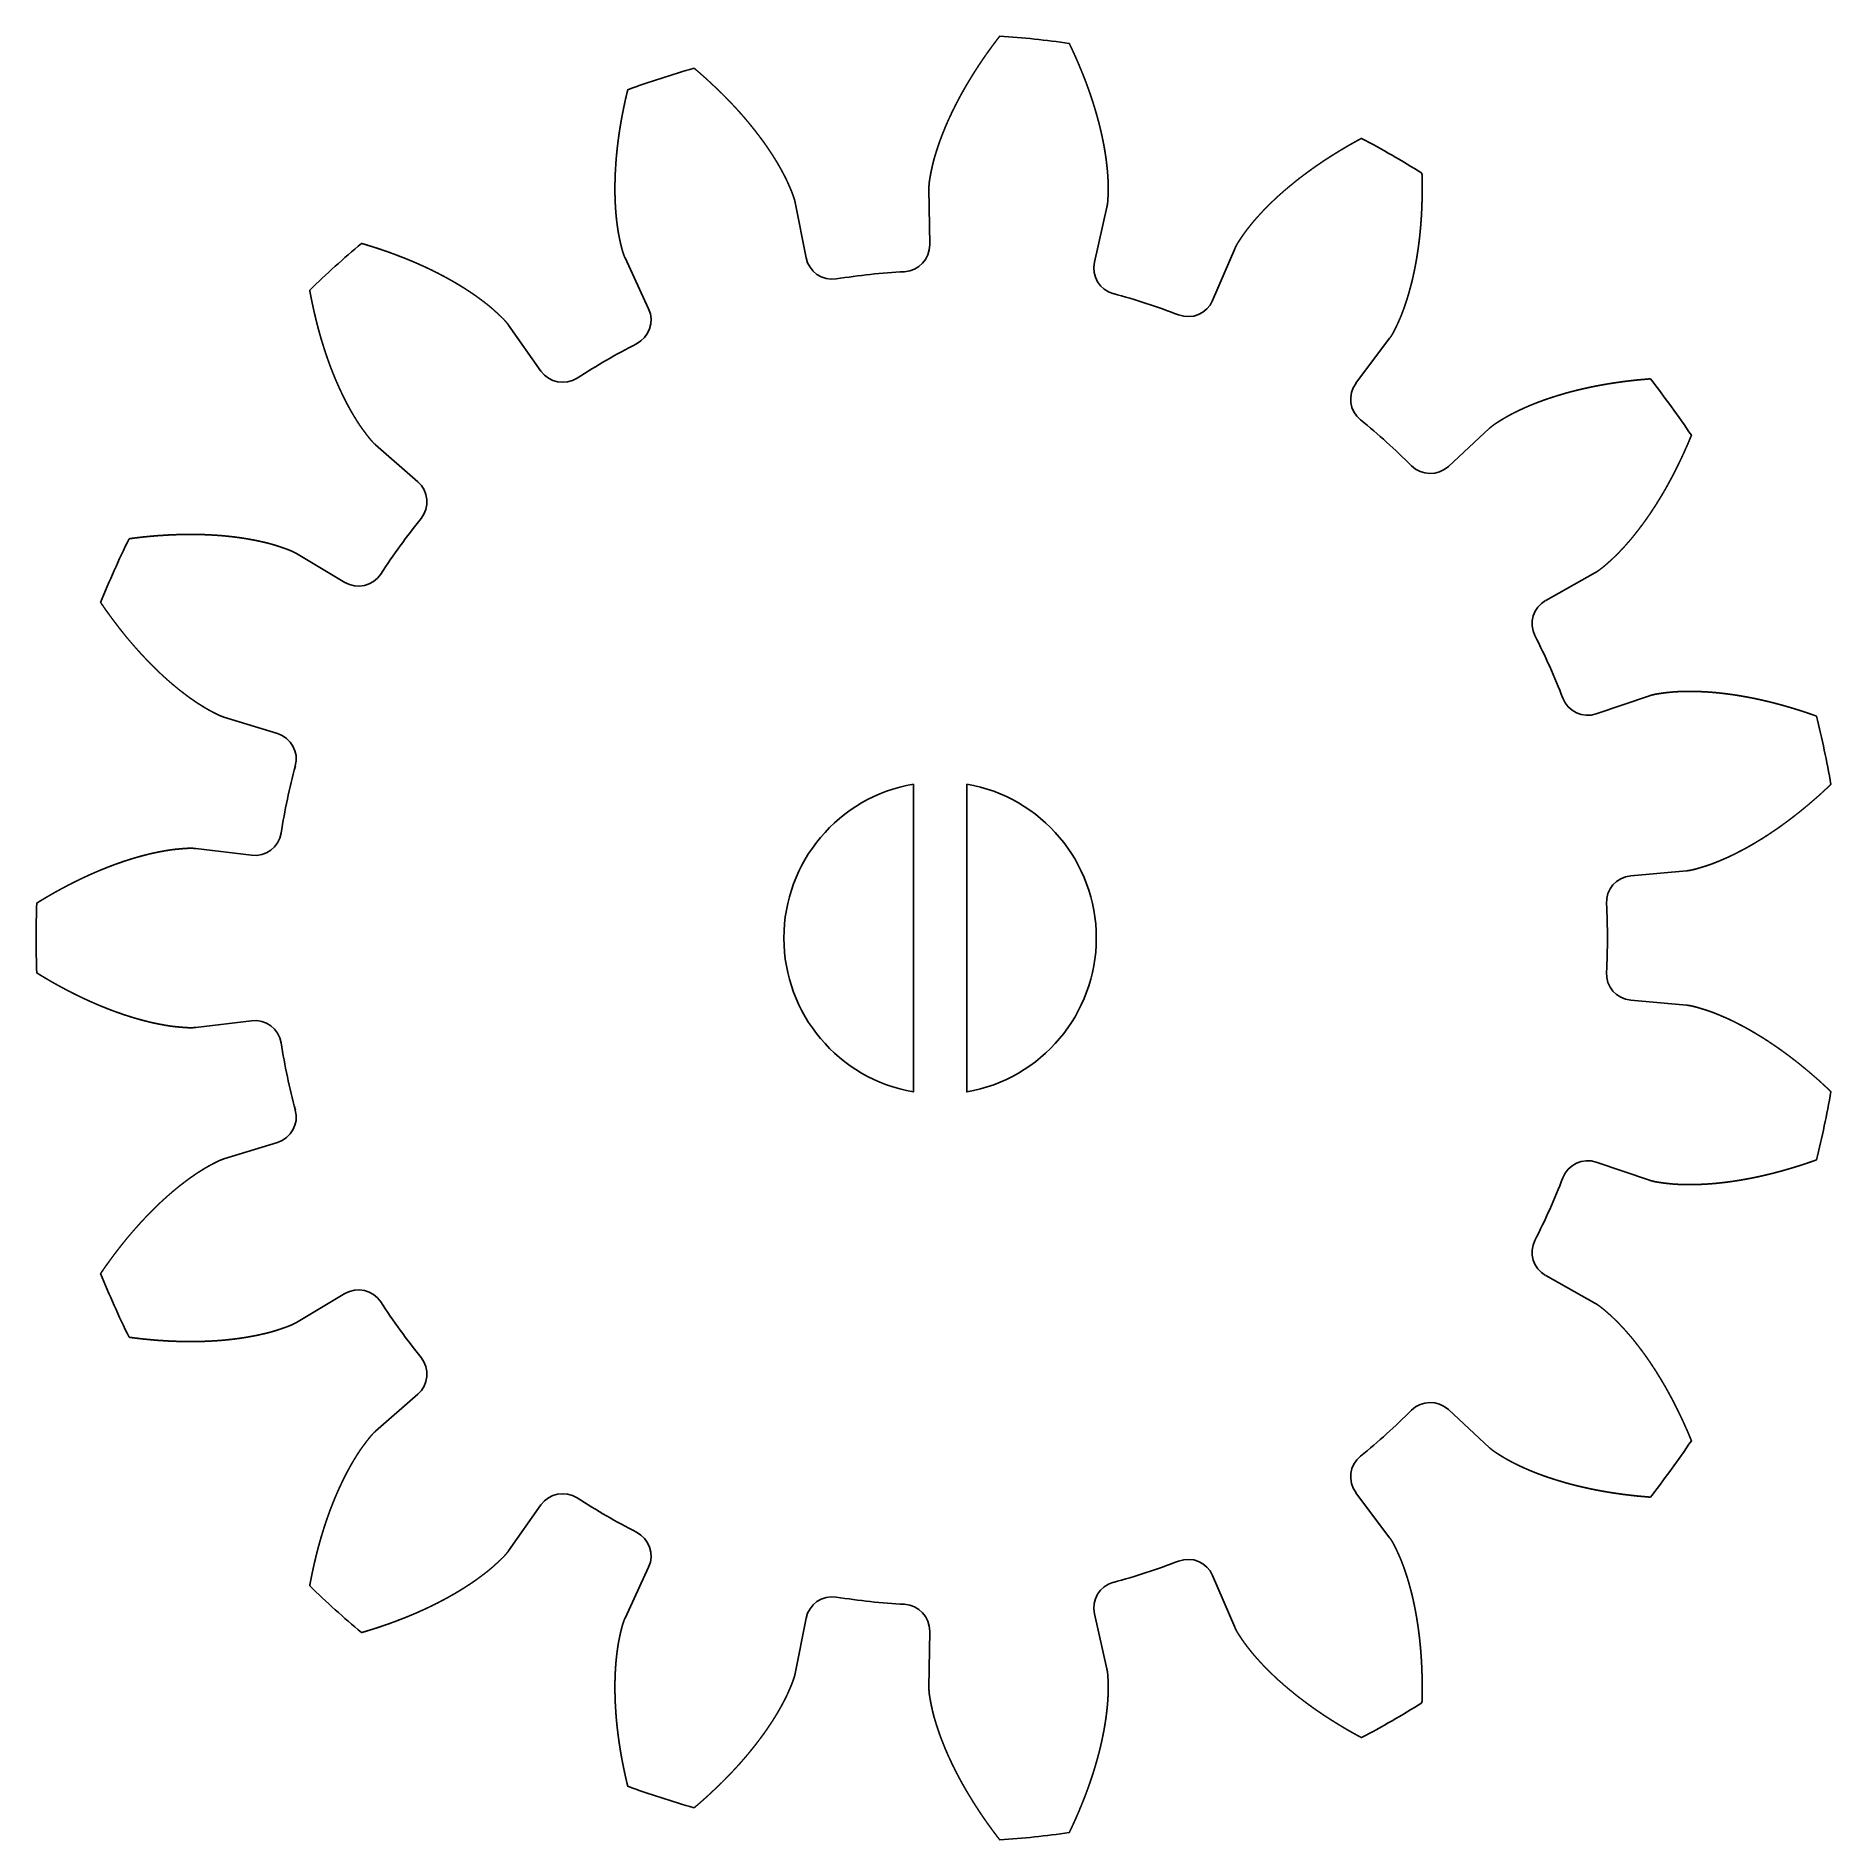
# Model space of a CAD drawing. Header units: millimetres. Extents: x -66 to -32.2, y -108 to -74.
import ezdxf

# ---------------------------------------------------------------- set-up
doc = ezdxf.new("R2010")
doc.units = ezdxf.units.MM
doc.layers.get('0').update_dxf_attribs({"linetype": 'CONTINUOUS'})

msp = doc.modelspace()

# ---------------------------------------------------------------- linework, layer by layer
for p, q in [((-49.21, -76.906), (-49.195, -77.962)), ((-51.52, -78.207), (-51.725, -77.17)), ((-46.098, -78.288), (-45.864, -77.258)), ((-54.924, -78.21), (-54.481, -79.169)), ((-43.459, -78.039), (-43.875, -79.01)), ((-56.506, -80.338), (-57.114, -79.474)), ((-41.179, -80.567), (-40.546, -79.721)), ((-38.667, -81.413), (-39.442, -82.131)), ((-59.614, -81.726), (-58.82, -82.421)), ((-60.193, -84.312), (-61.101, -83.771)), ((-37.611, -84.65), (-36.689, -84.135)), ((-35.661, -86.445), (-36.661, -86.786)), ((-62.469, -86.845), (-61.46, -87.157)), ((-61.946, -89.443), (-62.995, -89.318)), ((-36.013, -89.831), (-34.961, -89.736)), ((-34.961, -92.264), (-36.013, -92.169)), ((-62.995, -92.682), (-61.946, -92.557)), ((-61.46, -94.843), (-62.469, -95.155)), ((-36.661, -95.214), (-35.661, -95.555)), ((-36.689, -97.865), (-37.611, -97.35)), ((-61.101, -98.229), (-60.193, -97.688)), ((-58.82, -99.579), (-59.614, -100.274)), ((-39.442, -99.869), (-38.667, -100.587)), ((-40.546, -102.279), (-41.179, -101.433)), ((-57.114, -102.526), (-56.506, -101.662)), ((-54.481, -102.831), (-54.924, -103.79)), ((-43.875, -102.99), (-43.459, -103.961)), ((-51.725, -104.83), (-51.52, -103.793)), ((-45.864, -104.742), (-46.098, -103.712)), ((-49.195, -104.038), (-49.21, -105.094))]:
    msp.add_line(p, q)
for points in [[(-49.5, -88.105), (-49.5, -93.895, -0.842075)], [(-48.5, -88.105, -0.842075), (-48.5, -93.895)]]:
    msp.add_lwpolyline(points, format="xyb", close=True)
for centre, radius, start, end in [((-49, -91), 17, 81.7877, 86.2123), ((-49, -91), 17, 105.7877, 110.2123), ((-49, -91), 17, 57.7877, 62.2123), ((-49, -91), 17, 129.7877, 134.2123), ((-49.695, -77.969), 0.5, -86.9466, 0.8103), ((-51.029, -78.11), 0.5, 191.1897, 278.9466), ((-45.611, -78.399), 0.5, 167.1897, 254.9466), ((-49, -91), 12.549, 93.0534, 98.9466), ((-49, -91), 12.549, 69.0534, 74.9466), ((-44.335, -78.813), 0.5, 249.0534, 336.8103), ((-54.935, -79.379), 0.5, -62.9466, 24.8103), ((-49, -91), 12.549, 117.0534, 122.9466), ((-56.097, -80.049), 0.5, 215.1897, 302.9466), ((-40.778, -80.867), 0.5, 143.1897, 230.9466), ((-49, -91), 17, 33.7877, 38.2123), ((-49, -91), 12.549, 45.0534, 50.9466), ((-59.149, -82.797), 0.5, -38.9466, 48.8103), ((-39.781, -81.764), 0.5, 225.0534, 312.8103), ((-49, -91), 12.549, 141.0534, 146.9466), ((-49, -91), 17, 153.7877, 158.2123), ((-59.937, -83.883), 0.5, 239.1897, 326.9466), ((-37.368, -85.087), 0.5, 119.1897, 206.9466), ((-49, -91), 12.549, 21.0534, 26.9466), ((-36.822, -86.312), 0.5, 201.0534, 288.8103), ((-49, -91), 17, 9.7877, 14.2123), ((-61.608, -87.634), 0.5, -14.9466, 72.8103), ((-49, -91), 12.549, 165.0534, 170.9466), ((-61.887, -88.947), 0.5, 263.1897, 350.9466), ((-35.968, -90.329), 0.5, 95.1897, 182.9466), ((-49, -91), 17, 177.7877, 182.2123), ((-49, -91), 12.549, -2.9466, 2.9466), ((-35.968, -91.671), 0.5, 177.0534, 264.8103), ((-61.887, -93.053), 0.5, 9.0534, 96.8103), ((-49, -91), 12.549, 189.0534, 194.9466), ((-49, -91), 17, 345.7877, 350.2123), ((-61.608, -94.366), 0.5, -72.8103, 14.9466), ((-36.822, -95.688), 0.5, 71.1897, 158.9466), ((-49, -91), 12.549, 333.0534, 338.9466), ((-37.368, -96.913), 0.5, 153.0534, 240.8103), ((-49, -91), 17, 201.7877, 206.2123), ((-59.937, -98.117), 0.5, 33.0534, 120.8103), ((-49, -91), 12.549, 213.0534, 218.9466), ((-59.149, -99.203), 0.5, -48.8103, 38.9466), ((-39.781, -100.236), 0.5, 47.1897, 134.9466), ((-49, -91), 12.549, 309.0534, 314.9466), ((-40.778, -101.133), 0.5, 129.0534, 216.8103), ((-49, -91), 17, 321.7877, 326.2123), ((-56.097, -101.951), 0.5, 57.0534, 144.8103), ((-49, -91), 12.549, 237.0534, 242.9466), ((-54.935, -102.621), 0.5, -24.8103, 62.9466), ((-49, -91), 12.549, 285.0534, 290.9466), ((-44.335, -103.187), 0.5, 23.1897, 110.9466), ((-45.611, -103.601), 0.5, 105.0534, 192.8103), ((-49, -91), 17, 225.7877, 230.2123), ((-51.029, -103.89), 0.5, 81.0534, 168.8103), ((-49, -91), 12.549, 261.0534, 266.9466), ((-49.695, -104.031), 0.5, -0.8103, 86.9466), ((-49, -91), 17, 297.7877, 302.2123), ((-49, -91), 17, 249.7877, 254.2123), ((-49, -91), 17, 273.7877, 278.2123)]:
    msp.add_arc(centre, radius, start, end)
for points in [[(-49.21, -76.906), (-49.21, -76.898), (-49.21, -76.88), (-49.209, -76.855), (-49.207, -76.82), (-49.202, -76.778), (-49.196, -76.735), (-49.188, -76.693), (-49.181, -76.65), (-49.173, -76.608), (-49.164, -76.565), (-49.155, -76.523), (-49.146, -76.48), (-49.136, -76.438), (-49.125, -76.395), (-49.114, -76.353), (-49.102, -76.311), (-49.089, -76.269), (-49.076, -76.226), (-49.063, -76.184), (-49.049, -76.142), (-49.035, -76.1), (-49.021, -76.058), (-49.006, -76.016), (-48.991, -75.974), (-48.975, -75.932), (-48.959, -75.89), (-48.942, -75.849), (-48.926, -75.807), (-48.908, -75.765), (-48.891, -75.724), (-48.873, -75.682), (-48.855, -75.641), (-48.836, -75.599), (-48.817, -75.558), (-48.798, -75.516), (-48.778, -75.475), (-48.758, -75.434), (-48.738, -75.393), (-48.717, -75.352), (-48.697, -75.311), (-48.675, -75.27), (-48.654, -75.229), (-48.632, -75.188), (-48.61, -75.147), (-48.588, -75.107), (-48.565, -75.066), (-48.542, -75.026), (-48.519, -74.985), (-48.495, -74.945), (-48.471, -74.904), (-48.447, -74.864), (-48.422, -74.824), (-48.398, -74.784), (-48.373, -74.744), (-48.347, -74.704), (-48.322, -74.664), (-48.296, -74.624), (-48.27, -74.585), (-48.244, -74.545), (-48.217, -74.505), (-48.19, -74.466), (-48.163, -74.426), (-48.135, -74.387), (-48.108, -74.348), (-48.08, -74.309), (-48.052, -74.27), (-48.023, -74.231), (-47.994, -74.192), (-47.965, -74.153), (-47.936, -74.114), (-47.913, -74.083), (-47.895, -74.06), (-47.883, -74.045), (-47.877, -74.037)], [(-45.864, -77.258), (-45.862, -77.249), (-45.859, -77.233), (-45.854, -77.207), (-45.849, -77.173), (-45.845, -77.131), (-45.843, -77.088), (-45.841, -77.045), (-45.84, -77.001), (-45.839, -76.958), (-45.838, -76.915), (-45.838, -76.871), (-45.838, -76.828), (-45.84, -76.784), (-45.841, -76.741), (-45.844, -76.697), (-45.847, -76.653), (-45.85, -76.609), (-45.854, -76.565), (-45.858, -76.521), (-45.863, -76.477), (-45.868, -76.433), (-45.873, -76.389), (-45.879, -76.345), (-45.885, -76.301), (-45.892, -76.256), (-45.899, -76.212), (-45.906, -76.168), (-45.914, -76.123), (-45.922, -76.079), (-45.931, -76.035), (-45.94, -75.99), (-45.949, -75.946), (-45.958, -75.902), (-45.968, -75.857), (-45.979, -75.813), (-45.989, -75.768), (-46, -75.724), (-46.011, -75.679), (-46.023, -75.635), (-46.035, -75.591), (-46.047, -75.546), (-46.06, -75.502), (-46.072, -75.457), (-46.086, -75.413), (-46.099, -75.368), (-46.113, -75.324), (-46.127, -75.279), (-46.141, -75.235), (-46.156, -75.191), (-46.171, -75.146), (-46.186, -75.102), (-46.202, -75.057), (-46.218, -75.013), (-46.234, -74.969), (-46.25, -74.924), (-46.267, -74.88), (-46.284, -74.836), (-46.301, -74.791), (-46.319, -74.747), (-46.337, -74.703), (-46.355, -74.659), (-46.373, -74.615), (-46.392, -74.57), (-46.411, -74.526), (-46.43, -74.482), (-46.449, -74.438), (-46.469, -74.394), (-46.489, -74.35), (-46.509, -74.306), (-46.53, -74.262), (-46.546, -74.227), (-46.559, -74.201), (-46.567, -74.183), (-46.572, -74.174)], [(-51.725, -77.17), (-51.726, -77.162), (-51.73, -77.145), (-51.736, -77.12), (-51.746, -77.087), (-51.759, -77.047), (-51.774, -77.006), (-51.79, -76.966), (-51.807, -76.926), (-51.823, -76.886), (-51.841, -76.847), (-51.858, -76.807), (-51.876, -76.767), (-51.895, -76.728), (-51.914, -76.689), (-51.934, -76.65), (-51.955, -76.611), (-51.976, -76.572), (-51.997, -76.533), (-52.019, -76.495), (-52.041, -76.457), (-52.063, -76.418), (-52.086, -76.38), (-52.11, -76.342), (-52.133, -76.304), (-52.157, -76.267), (-52.182, -76.229), (-52.207, -76.192), (-52.232, -76.154), (-52.257, -76.117), (-52.283, -76.08), (-52.309, -76.043), (-52.336, -76.006), (-52.362, -75.97), (-52.39, -75.933), (-52.417, -75.897), (-52.445, -75.861), (-52.473, -75.824), (-52.501, -75.788), (-52.53, -75.753), (-52.559, -75.717), (-52.588, -75.681), (-52.618, -75.646), (-52.647, -75.61), (-52.677, -75.575), (-52.708, -75.54), (-52.738, -75.505), (-52.769, -75.47), (-52.801, -75.435), (-52.832, -75.401), (-52.864, -75.366), (-52.896, -75.332), (-52.928, -75.298), (-52.961, -75.263), (-52.993, -75.23), (-53.026, -75.196), (-53.06, -75.162), (-53.093, -75.128), (-53.127, -75.095), (-53.161, -75.062), (-53.195, -75.029), (-53.23, -74.996), (-53.265, -74.963), (-53.3, -74.93), (-53.335, -74.897), (-53.37, -74.865), (-53.406, -74.832), (-53.442, -74.8), (-53.478, -74.768), (-53.515, -74.736), (-53.551, -74.704), (-53.581, -74.679), (-53.603, -74.66), (-53.618, -74.648), (-53.625, -74.641)], [(-54.924, -78.21), (-54.928, -78.202), (-54.935, -78.187), (-54.945, -78.163), (-54.956, -78.131), (-54.969, -78.09), (-54.981, -78.048), (-54.991, -78.006), (-55.002, -77.964), (-55.012, -77.922), (-55.021, -77.88), (-55.03, -77.838), (-55.039, -77.795), (-55.047, -77.752), (-55.054, -77.709), (-55.061, -77.666), (-55.067, -77.622), (-55.073, -77.578), (-55.079, -77.535), (-55.084, -77.491), (-55.088, -77.447), (-55.093, -77.403), (-55.097, -77.358), (-55.1, -77.314), (-55.103, -77.269), (-55.106, -77.225), (-55.108, -77.18), (-55.11, -77.135), (-55.112, -77.09), (-55.113, -77.045), (-55.114, -77), (-55.114, -76.955), (-55.114, -76.909), (-55.114, -76.864), (-55.114, -76.818), (-55.113, -76.773), (-55.112, -76.727), (-55.11, -76.681), (-55.109, -76.636), (-55.107, -76.59), (-55.104, -76.544), (-55.101, -76.498), (-55.098, -76.452), (-55.095, -76.406), (-55.092, -76.359), (-55.088, -76.313), (-55.083, -76.267), (-55.079, -76.22), (-55.074, -76.174), (-55.069, -76.127), (-55.063, -76.081), (-55.058, -76.034), (-55.052, -75.988), (-55.045, -75.941), (-55.039, -75.894), (-55.032, -75.847), (-55.025, -75.801), (-55.018, -75.754), (-55.01, -75.707), (-55.002, -75.66), (-54.994, -75.613), (-54.985, -75.566), (-54.976, -75.519), (-54.967, -75.472), (-54.958, -75.425), (-54.948, -75.377), (-54.938, -75.33), (-54.928, -75.283), (-54.918, -75.236), (-54.907, -75.189), (-54.896, -75.141), (-54.887, -75.104), (-54.88, -75.075), (-54.876, -75.056), (-54.873, -75.047)], [(-43.459, -78.039), (-43.456, -78.031), (-43.449, -78.016), (-43.438, -77.992), (-43.422, -77.962), (-43.4, -77.925), (-43.377, -77.889), (-43.353, -77.853), (-43.329, -77.817), (-43.304, -77.782), (-43.279, -77.746), (-43.253, -77.711), (-43.228, -77.676), (-43.201, -77.642), (-43.174, -77.607), (-43.146, -77.573), (-43.118, -77.539), (-43.09, -77.506), (-43.061, -77.473), (-43.031, -77.44), (-43.002, -77.407), (-42.972, -77.374), (-42.942, -77.341), (-42.911, -77.309), (-42.88, -77.277), (-42.848, -77.245), (-42.817, -77.213), (-42.785, -77.182), (-42.752, -77.151), (-42.72, -77.12), (-42.687, -77.089), (-42.654, -77.058), (-42.62, -77.028), (-42.586, -76.997), (-42.552, -76.967), (-42.518, -76.937), (-42.483, -76.908), (-42.448, -76.878), (-42.413, -76.849), (-42.377, -76.82), (-42.341, -76.791), (-42.305, -76.762), (-42.269, -76.733), (-42.233, -76.705), (-42.196, -76.677), (-42.159, -76.649), (-42.122, -76.621), (-42.084, -76.593), (-42.046, -76.566), (-42.008, -76.538), (-41.97, -76.511), (-41.932, -76.484), (-41.893, -76.457), (-41.854, -76.431), (-41.815, -76.404), (-41.776, -76.378), (-41.736, -76.352), (-41.696, -76.326), (-41.656, -76.301), (-41.616, -76.275), (-41.576, -76.25), (-41.535, -76.225), (-41.494, -76.2), (-41.453, -76.175), (-41.412, -76.15), (-41.37, -76.126), (-41.329, -76.102), (-41.287, -76.078), (-41.245, -76.054), (-41.203, -76.03), (-41.16, -76.007), (-41.126, -75.988), (-41.1, -75.974), (-41.083, -75.965), (-41.075, -75.96)], [(-40.546, -79.721), (-40.541, -79.714), (-40.531, -79.701), (-40.516, -79.679), (-40.498, -79.65), (-40.477, -79.613), (-40.457, -79.575), (-40.438, -79.536), (-40.419, -79.497), (-40.401, -79.458), (-40.383, -79.419), (-40.365, -79.379), (-40.347, -79.339), (-40.331, -79.299), (-40.315, -79.258), (-40.299, -79.217), (-40.284, -79.176), (-40.269, -79.134), (-40.255, -79.093), (-40.241, -79.051), (-40.227, -79.009), (-40.213, -78.966), (-40.2, -78.924), (-40.188, -78.881), (-40.176, -78.838), (-40.164, -78.795), (-40.152, -78.752), (-40.141, -78.708), (-40.13, -78.665), (-40.119, -78.621), (-40.109, -78.577), (-40.099, -78.533), (-40.09, -78.489), (-40.08, -78.444), (-40.071, -78.399), (-40.063, -78.355), (-40.054, -78.31), (-40.046, -78.265), (-40.038, -78.22), (-40.031, -78.174), (-40.024, -78.129), (-40.017, -78.083), (-40.01, -78.038), (-40.004, -77.992), (-39.998, -77.946), (-39.992, -77.9), (-39.986, -77.853), (-39.981, -77.807), (-39.976, -77.761), (-39.972, -77.714), (-39.967, -77.668), (-39.963, -77.621), (-39.959, -77.574), (-39.956, -77.527), (-39.952, -77.48), (-39.949, -77.433), (-39.947, -77.385), (-39.944, -77.338), (-39.942, -77.29), (-39.94, -77.243), (-39.938, -77.195), (-39.937, -77.147), (-39.936, -77.1), (-39.935, -77.052), (-39.934, -77.004), (-39.934, -76.956), (-39.933, -76.907), (-39.934, -76.859), (-39.934, -76.811), (-39.935, -76.762), (-39.935, -76.714), (-39.936, -76.675), (-39.937, -76.646), (-39.938, -76.626), (-39.938, -76.617)], [(-57.114, -79.474), (-57.119, -79.467), (-57.129, -79.453), (-57.145, -79.433), (-57.167, -79.407), (-57.196, -79.375), (-57.226, -79.345), (-57.257, -79.315), (-57.288, -79.285), (-57.32, -79.255), (-57.352, -79.226), (-57.384, -79.196), (-57.416, -79.167), (-57.45, -79.139), (-57.483, -79.111), (-57.517, -79.084), (-57.552, -79.057), (-57.587, -79.03), (-57.622, -79.003), (-57.658, -78.977), (-57.693, -78.951), (-57.729, -78.925), (-57.766, -78.899), (-57.803, -78.874), (-57.84, -78.849), (-57.877, -78.825), (-57.915, -78.8), (-57.952, -78.776), (-57.991, -78.752), (-58.029, -78.729), (-58.068, -78.705), (-58.106, -78.682), (-58.146, -78.659), (-58.185, -78.637), (-58.225, -78.614), (-58.265, -78.592), (-58.305, -78.571), (-58.345, -78.549), (-58.386, -78.528), (-58.426, -78.506), (-58.467, -78.486), (-58.509, -78.465), (-58.55, -78.444), (-58.592, -78.424), (-58.633, -78.404), (-58.675, -78.385), (-58.718, -78.365), (-58.76, -78.346), (-58.803, -78.327), (-58.846, -78.308), (-58.889, -78.289), (-58.932, -78.271), (-58.975, -78.253), (-59.019, -78.235), (-59.063, -78.217), (-59.107, -78.2), (-59.151, -78.183), (-59.195, -78.166), (-59.239, -78.149), (-59.284, -78.132), (-59.329, -78.116), (-59.374, -78.1), (-59.419, -78.084), (-59.464, -78.068), (-59.51, -78.053), (-59.555, -78.037), (-59.601, -78.022), (-59.647, -78.008), (-59.693, -77.993), (-59.739, -77.979), (-59.786, -77.964), (-59.823, -77.953), (-59.851, -77.945), (-59.87, -77.94), (-59.879, -77.937)], [(-59.614, -81.726), (-59.621, -81.72), (-59.634, -81.708), (-59.652, -81.691), (-59.676, -81.666), (-59.704, -81.634), (-59.732, -81.6), (-59.758, -81.567), (-59.785, -81.532), (-59.811, -81.498), (-59.837, -81.463), (-59.863, -81.428), (-59.888, -81.393), (-59.913, -81.357), (-59.937, -81.32), (-59.961, -81.284), (-59.984, -81.246), (-60.007, -81.209), (-60.03, -81.171), (-60.052, -81.133), (-60.075, -81.095), (-60.096, -81.056), (-60.118, -81.017), (-60.139, -80.978), (-60.16, -80.939), (-60.181, -80.899), (-60.201, -80.859), (-60.221, -80.819), (-60.241, -80.778), (-60.26, -80.738), (-60.279, -80.697), (-60.298, -80.656), (-60.317, -80.615), (-60.335, -80.573), (-60.353, -80.531), (-60.371, -80.489), (-60.389, -80.447), (-60.406, -80.405), (-60.423, -80.362), (-60.44, -80.319), (-60.456, -80.276), (-60.473, -80.233), (-60.489, -80.19), (-60.504, -80.146), (-60.52, -80.103), (-60.535, -80.059), (-60.55, -80.015), (-60.565, -79.971), (-60.579, -79.926), (-60.593, -79.882), (-60.607, -79.837), (-60.621, -79.792), (-60.635, -79.747), (-60.648, -79.702), (-60.661, -79.656), (-60.674, -79.611), (-60.686, -79.565), (-60.699, -79.519), (-60.711, -79.473), (-60.722, -79.427), (-60.734, -79.381), (-60.745, -79.335), (-60.756, -79.288), (-60.767, -79.241), (-60.778, -79.194), (-60.788, -79.148), (-60.798, -79.1), (-60.808, -79.053), (-60.818, -79.006), (-60.827, -78.958), (-60.837, -78.911), (-60.844, -78.873), (-60.849, -78.844), (-60.853, -78.825), (-60.854, -78.815)], [(-38.667, -81.413), (-38.66, -81.407), (-38.648, -81.396), (-38.628, -81.379), (-38.601, -81.358), (-38.566, -81.333), (-38.53, -81.31), (-38.494, -81.287), (-38.457, -81.264), (-38.42, -81.241), (-38.383, -81.219), (-38.345, -81.197), (-38.307, -81.176), (-38.269, -81.155), (-38.23, -81.135), (-38.191, -81.115), (-38.152, -81.096), (-38.112, -81.077), (-38.072, -81.058), (-38.032, -81.04), (-37.991, -81.021), (-37.951, -81.004), (-37.91, -80.986), (-37.869, -80.969), (-37.827, -80.953), (-37.786, -80.936), (-37.744, -80.92), (-37.702, -80.905), (-37.66, -80.889), (-37.617, -80.874), (-37.574, -80.859), (-37.532, -80.845), (-37.488, -80.831), (-37.445, -80.817), (-37.402, -80.803), (-37.358, -80.79), (-37.314, -80.777), (-37.271, -80.764), (-37.226, -80.751), (-37.182, -80.739), (-37.138, -80.727), (-37.093, -80.716), (-37.048, -80.704), (-37.003, -80.693), (-36.958, -80.682), (-36.913, -80.672), (-36.868, -80.662), (-36.822, -80.652), (-36.776, -80.642), (-36.731, -80.632), (-36.685, -80.623), (-36.639, -80.614), (-36.592, -80.605), (-36.546, -80.597), (-36.5, -80.589), (-36.453, -80.581), (-36.406, -80.573), (-36.359, -80.566), (-36.312, -80.558), (-36.265, -80.552), (-36.218, -80.545), (-36.171, -80.538), (-36.123, -80.532), (-36.076, -80.526), (-36.028, -80.521), (-35.98, -80.515), (-35.932, -80.51), (-35.884, -80.505), (-35.836, -80.5), (-35.788, -80.496), (-35.74, -80.492), (-35.701, -80.489), (-35.672, -80.486), (-35.652, -80.485), (-35.643, -80.484)], [(-36.689, -84.135), (-36.682, -84.131), (-36.667, -84.122), (-36.645, -84.109), (-36.617, -84.089), (-36.582, -84.064), (-36.549, -84.037), (-36.515, -84.01), (-36.482, -83.982), (-36.45, -83.953), (-36.417, -83.925), (-36.385, -83.896), (-36.353, -83.866), (-36.321, -83.836), (-36.29, -83.806), (-36.259, -83.775), (-36.228, -83.743), (-36.198, -83.711), (-36.168, -83.679), (-36.138, -83.647), (-36.108, -83.614), (-36.079, -83.581), (-36.049, -83.547), (-36.021, -83.513), (-35.992, -83.479), (-35.963, -83.444), (-35.935, -83.41), (-35.907, -83.374), (-35.88, -83.339), (-35.852, -83.303), (-35.825, -83.267), (-35.798, -83.231), (-35.771, -83.194), (-35.744, -83.158), (-35.718, -83.121), (-35.692, -83.083), (-35.666, -83.046), (-35.64, -83.008), (-35.615, -82.97), (-35.59, -82.931), (-35.564, -82.893), (-35.54, -82.854), (-35.515, -82.815), (-35.491, -82.775), (-35.466, -82.736), (-35.442, -82.696), (-35.418, -82.656), (-35.395, -82.616), (-35.371, -82.576), (-35.348, -82.535), (-35.325, -82.494), (-35.303, -82.453), (-35.28, -82.412), (-35.258, -82.37), (-35.235, -82.329), (-35.213, -82.287), (-35.192, -82.245), (-35.17, -82.202), (-35.149, -82.16), (-35.128, -82.117), (-35.107, -82.074), (-35.086, -82.031), (-35.065, -81.988), (-35.045, -81.945), (-35.025, -81.901), (-35.005, -81.857), (-34.985, -81.813), (-34.966, -81.769), (-34.946, -81.725), (-34.927, -81.681), (-34.908, -81.636), (-34.893, -81.6), (-34.882, -81.573), (-34.875, -81.555), (-34.871, -81.546)], [(-61.101, -83.771), (-61.108, -83.767), (-61.123, -83.758), (-61.146, -83.746), (-61.176, -83.731), (-61.216, -83.714), (-61.256, -83.698), (-61.296, -83.683), (-61.337, -83.669), (-61.378, -83.654), (-61.419, -83.64), (-61.46, -83.627), (-61.502, -83.614), (-61.543, -83.601), (-61.585, -83.589), (-61.628, -83.578), (-61.67, -83.567), (-61.713, -83.557), (-61.756, -83.547), (-61.799, -83.538), (-61.843, -83.528), (-61.886, -83.519), (-61.93, -83.511), (-61.974, -83.503), (-62.017, -83.495), (-62.062, -83.488), (-62.106, -83.481), (-62.15, -83.474), (-62.195, -83.468), (-62.24, -83.462), (-62.284, -83.456), (-62.329, -83.451), (-62.374, -83.446), (-62.419, -83.442), (-62.465, -83.437), (-62.51, -83.433), (-62.556, -83.43), (-62.601, -83.426), (-62.647, -83.423), (-62.693, -83.421), (-62.739, -83.418), (-62.785, -83.416), (-62.831, -83.414), (-62.877, -83.413), (-62.924, -83.411), (-62.97, -83.411), (-63.017, -83.41), (-63.063, -83.41), (-63.11, -83.41), (-63.157, -83.41), (-63.204, -83.41), (-63.251, -83.411), (-63.298, -83.412), (-63.345, -83.414), (-63.392, -83.415), (-63.439, -83.417), (-63.486, -83.419), (-63.534, -83.422), (-63.581, -83.425), (-63.629, -83.428), (-63.676, -83.431), (-63.724, -83.434), (-63.772, -83.438), (-63.819, -83.442), (-63.867, -83.447), (-63.915, -83.451), (-63.963, -83.456), (-64.011, -83.461), (-64.059, -83.467), (-64.107, -83.472), (-64.155, -83.478), (-64.194, -83.483), (-64.223, -83.487), (-64.242, -83.49), (-64.252, -83.491)], [(-62.469, -86.845), (-62.477, -86.842), (-62.494, -86.837), (-62.518, -86.828), (-62.55, -86.815), (-62.589, -86.797), (-62.627, -86.778), (-62.665, -86.758), (-62.703, -86.738), (-62.741, -86.717), (-62.779, -86.696), (-62.817, -86.674), (-62.854, -86.652), (-62.891, -86.629), (-62.928, -86.606), (-62.965, -86.582), (-63.002, -86.557), (-63.038, -86.532), (-63.074, -86.507), (-63.11, -86.482), (-63.146, -86.456), (-63.182, -86.429), (-63.217, -86.402), (-63.252, -86.375), (-63.288, -86.348), (-63.323, -86.32), (-63.357, -86.292), (-63.392, -86.263), (-63.426, -86.234), (-63.461, -86.205), (-63.495, -86.175), (-63.529, -86.146), (-63.563, -86.115), (-63.596, -86.085), (-63.63, -86.054), (-63.663, -86.023), (-63.696, -85.992), (-63.729, -85.96), (-63.762, -85.928), (-63.795, -85.896), (-63.828, -85.863), (-63.86, -85.83), (-63.892, -85.797), (-63.924, -85.764), (-63.956, -85.73), (-63.988, -85.696), (-64.02, -85.662), (-64.051, -85.628), (-64.082, -85.593), (-64.113, -85.558), (-64.144, -85.523), (-64.175, -85.488), (-64.206, -85.452), (-64.236, -85.416), (-64.267, -85.38), (-64.297, -85.344), (-64.327, -85.307), (-64.357, -85.27), (-64.386, -85.233), (-64.416, -85.196), (-64.445, -85.158), (-64.475, -85.12), (-64.504, -85.082), (-64.533, -85.044), (-64.561, -85.006), (-64.59, -84.967), (-64.618, -84.928), (-64.647, -84.889), (-64.675, -84.85), (-64.703, -84.81), (-64.731, -84.77), (-64.753, -84.738), (-64.769, -84.714), (-64.78, -84.698), (-64.786, -84.69)], [(-35.661, -86.445), (-35.653, -86.442), (-35.636, -86.437), (-35.612, -86.43), (-35.578, -86.421), (-35.536, -86.413), (-35.494, -86.406), (-35.451, -86.4), (-35.408, -86.394), (-35.366, -86.388), (-35.322, -86.383), (-35.279, -86.379), (-35.236, -86.374), (-35.192, -86.371), (-35.149, -86.368), (-35.105, -86.366), (-35.061, -86.364), (-35.017, -86.363), (-34.973, -86.362), (-34.929, -86.362), (-34.885, -86.362), (-34.84, -86.362), (-34.796, -86.363), (-34.751, -86.364), (-34.707, -86.366), (-34.662, -86.368), (-34.617, -86.37), (-34.572, -86.373), (-34.528, -86.376), (-34.483, -86.379), (-34.438, -86.383), (-34.393, -86.387), (-34.347, -86.392), (-34.302, -86.397), (-34.257, -86.402), (-34.212, -86.408), (-34.167, -86.413), (-34.121, -86.42), (-34.076, -86.426), (-34.03, -86.433), (-33.985, -86.44), (-33.939, -86.448), (-33.894, -86.456), (-33.848, -86.464), (-33.803, -86.472), (-33.757, -86.481), (-33.712, -86.49), (-33.666, -86.499), (-33.62, -86.509), (-33.574, -86.519), (-33.529, -86.529), (-33.483, -86.54), (-33.437, -86.551), (-33.391, -86.562), (-33.346, -86.573), (-33.3, -86.585), (-33.254, -86.597), (-33.208, -86.609), (-33.162, -86.622), (-33.117, -86.635), (-33.071, -86.648), (-33.025, -86.661), (-32.979, -86.675), (-32.933, -86.689), (-32.887, -86.703), (-32.841, -86.717), (-32.795, -86.732), (-32.75, -86.747), (-32.704, -86.762), (-32.658, -86.778), (-32.612, -86.794), (-32.575, -86.807), (-32.548, -86.816), (-32.529, -86.823), (-32.52, -86.826)], [(-34.961, -89.736), (-34.953, -89.735), (-34.936, -89.733), (-34.91, -89.73), (-34.876, -89.724), (-34.835, -89.714), (-34.793, -89.704), (-34.752, -89.692), (-34.71, -89.68), (-34.669, -89.667), (-34.627, -89.654), (-34.586, -89.641), (-34.544, -89.627), (-34.503, -89.613), (-34.462, -89.598), (-34.421, -89.582), (-34.381, -89.566), (-34.34, -89.549), (-34.299, -89.531), (-34.259, -89.514), (-34.218, -89.496), (-34.178, -89.478), (-34.138, -89.459), (-34.097, -89.44), (-34.057, -89.42), (-34.017, -89.4), (-33.977, -89.38), (-33.938, -89.359), (-33.898, -89.338), (-33.858, -89.316), (-33.819, -89.295), (-33.779, -89.272), (-33.74, -89.25), (-33.701, -89.227), (-33.662, -89.204), (-33.622, -89.18), (-33.583, -89.157), (-33.545, -89.133), (-33.506, -89.108), (-33.467, -89.083), (-33.428, -89.058), (-33.39, -89.033), (-33.352, -89.007), (-33.313, -88.981), (-33.275, -88.955), (-33.237, -88.929), (-33.199, -88.902), (-33.161, -88.875), (-33.123, -88.847), (-33.085, -88.819), (-33.048, -88.792), (-33.01, -88.763), (-32.973, -88.735), (-32.936, -88.706), (-32.898, -88.677), (-32.861, -88.648), (-32.824, -88.618), (-32.788, -88.588), (-32.751, -88.558), (-32.714, -88.528), (-32.678, -88.497), (-32.641, -88.466), (-32.605, -88.435), (-32.569, -88.404), (-32.532, -88.372), (-32.496, -88.34), (-32.46, -88.308), (-32.425, -88.276), (-32.389, -88.243), (-32.353, -88.21), (-32.318, -88.177), (-32.29, -88.15), (-32.269, -88.13), (-32.254, -88.117), (-32.247, -88.11)], [(-62.995, -89.318), (-63.003, -89.317), (-63.02, -89.315), (-63.046, -89.313), (-63.08, -89.312), (-63.123, -89.312), (-63.166, -89.314), (-63.209, -89.317), (-63.252, -89.32), (-63.295, -89.324), (-63.339, -89.328), (-63.382, -89.332), (-63.425, -89.337), (-63.468, -89.343), (-63.512, -89.349), (-63.555, -89.356), (-63.598, -89.364), (-63.641, -89.372), (-63.685, -89.38), (-63.728, -89.389), (-63.771, -89.398), (-63.815, -89.407), (-63.858, -89.417), (-63.901, -89.428), (-63.945, -89.439), (-63.988, -89.45), (-64.031, -89.462), (-64.074, -89.474), (-64.118, -89.486), (-64.161, -89.499), (-64.204, -89.512), (-64.247, -89.525), (-64.29, -89.539), (-64.334, -89.553), (-64.377, -89.568), (-64.42, -89.583), (-64.463, -89.598), (-64.506, -89.613), (-64.549, -89.629), (-64.592, -89.645), (-64.635, -89.662), (-64.678, -89.679), (-64.721, -89.696), (-64.764, -89.713), (-64.806, -89.731), (-64.849, -89.749), (-64.892, -89.767), (-64.935, -89.786), (-64.977, -89.805), (-65.02, -89.824), (-65.063, -89.844), (-65.105, -89.863), (-65.148, -89.884), (-65.19, -89.904), (-65.233, -89.925), (-65.275, -89.946), (-65.317, -89.967), (-65.36, -89.988), (-65.402, -90.01), (-65.444, -90.032), (-65.486, -90.055), (-65.528, -90.077), (-65.57, -90.1), (-65.612, -90.123), (-65.654, -90.147), (-65.696, -90.17), (-65.738, -90.194), (-65.78, -90.219), (-65.821, -90.243), (-65.863, -90.268), (-65.904, -90.293), (-65.938, -90.313), (-65.962, -90.328), (-65.979, -90.339), (-65.987, -90.344)], [(-62.995, -92.682), (-63.003, -92.683), (-63.02, -92.685), (-63.046, -92.687), (-63.08, -92.688), (-63.123, -92.688), (-63.166, -92.686), (-63.209, -92.683), (-63.252, -92.68), (-63.295, -92.676), (-63.339, -92.672), (-63.382, -92.668), (-63.425, -92.663), (-63.468, -92.657), (-63.512, -92.651), (-63.555, -92.644), (-63.598, -92.636), (-63.641, -92.628), (-63.685, -92.62), (-63.728, -92.611), (-63.771, -92.602), (-63.815, -92.593), (-63.858, -92.583), (-63.901, -92.572), (-63.945, -92.561), (-63.988, -92.55), (-64.031, -92.538), (-64.074, -92.526), (-64.118, -92.514), (-64.161, -92.501), (-64.204, -92.488), (-64.247, -92.475), (-64.29, -92.461), (-64.334, -92.447), (-64.377, -92.432), (-64.42, -92.417), (-64.463, -92.402), (-64.506, -92.387), (-64.549, -92.371), (-64.592, -92.355), (-64.635, -92.338), (-64.678, -92.321), (-64.721, -92.304), (-64.764, -92.287), (-64.806, -92.269), (-64.849, -92.251), (-64.892, -92.233), (-64.935, -92.214), (-64.977, -92.195), (-65.02, -92.176), (-65.063, -92.156), (-65.105, -92.137), (-65.148, -92.116), (-65.19, -92.096), (-65.233, -92.075), (-65.275, -92.054), (-65.317, -92.033), (-65.36, -92.012), (-65.402, -91.99), (-65.444, -91.968), (-65.486, -91.945), (-65.528, -91.923), (-65.57, -91.9), (-65.612, -91.877), (-65.654, -91.853), (-65.696, -91.83), (-65.738, -91.806), (-65.78, -91.781), (-65.821, -91.757), (-65.863, -91.732), (-65.904, -91.707), (-65.938, -91.687), (-65.962, -91.672), (-65.979, -91.661), (-65.987, -91.656)], [(-34.961, -92.264), (-34.953, -92.265), (-34.936, -92.267), (-34.91, -92.27), (-34.876, -92.276), (-34.835, -92.286), (-34.793, -92.296), (-34.752, -92.308), (-34.71, -92.32), (-34.669, -92.333), (-34.627, -92.346), (-34.586, -92.359), (-34.544, -92.373), (-34.503, -92.387), (-34.462, -92.402), (-34.421, -92.418), (-34.381, -92.434), (-34.34, -92.451), (-34.299, -92.469), (-34.259, -92.486), (-34.218, -92.504), (-34.178, -92.522), (-34.138, -92.541), (-34.097, -92.56), (-34.057, -92.58), (-34.017, -92.6), (-33.977, -92.62), (-33.938, -92.641), (-33.898, -92.662), (-33.858, -92.684), (-33.819, -92.705), (-33.779, -92.728), (-33.74, -92.75), (-33.701, -92.773), (-33.662, -92.796), (-33.622, -92.82), (-33.583, -92.843), (-33.545, -92.867), (-33.506, -92.892), (-33.467, -92.917), (-33.428, -92.942), (-33.39, -92.967), (-33.352, -92.993), (-33.313, -93.019), (-33.275, -93.045), (-33.237, -93.071), (-33.199, -93.098), (-33.161, -93.125), (-33.123, -93.153), (-33.085, -93.181), (-33.048, -93.208), (-33.01, -93.237), (-32.973, -93.265), (-32.936, -93.294), (-32.898, -93.323), (-32.861, -93.352), (-32.824, -93.382), (-32.788, -93.412), (-32.751, -93.442), (-32.714, -93.472), (-32.678, -93.503), (-32.641, -93.534), (-32.605, -93.565), (-32.569, -93.596), (-32.532, -93.628), (-32.496, -93.66), (-32.46, -93.692), (-32.425, -93.724), (-32.389, -93.757), (-32.353, -93.79), (-32.318, -93.823), (-32.29, -93.85), (-32.269, -93.87), (-32.254, -93.883), (-32.247, -93.89)], [(-62.469, -95.155), (-62.477, -95.158), (-62.494, -95.163), (-62.518, -95.172), (-62.55, -95.185), (-62.589, -95.203), (-62.627, -95.222), (-62.665, -95.242), (-62.703, -95.262), (-62.741, -95.283), (-62.779, -95.304), (-62.817, -95.326), (-62.854, -95.348), (-62.891, -95.371), (-62.928, -95.394), (-62.965, -95.418), (-63.002, -95.443), (-63.038, -95.468), (-63.074, -95.493), (-63.11, -95.518), (-63.146, -95.544), (-63.182, -95.571), (-63.217, -95.598), (-63.252, -95.625), (-63.288, -95.652), (-63.323, -95.68), (-63.357, -95.708), (-63.392, -95.737), (-63.426, -95.766), (-63.461, -95.795), (-63.495, -95.825), (-63.529, -95.854), (-63.563, -95.885), (-63.596, -95.915), (-63.63, -95.946), (-63.663, -95.977), (-63.696, -96.008), (-63.729, -96.04), (-63.762, -96.072), (-63.795, -96.104), (-63.828, -96.137), (-63.86, -96.17), (-63.892, -96.203), (-63.924, -96.236), (-63.956, -96.27), (-63.988, -96.304), (-64.02, -96.338), (-64.051, -96.372), (-64.082, -96.407), (-64.113, -96.442), (-64.144, -96.477), (-64.175, -96.512), (-64.206, -96.548), (-64.236, -96.584), (-64.267, -96.62), (-64.297, -96.656), (-64.327, -96.693), (-64.357, -96.73), (-64.386, -96.767), (-64.416, -96.804), (-64.445, -96.842), (-64.475, -96.88), (-64.504, -96.918), (-64.533, -96.956), (-64.561, -96.994), (-64.59, -97.033), (-64.618, -97.072), (-64.647, -97.111), (-64.675, -97.15), (-64.703, -97.19), (-64.731, -97.23), (-64.753, -97.262), (-64.769, -97.286), (-64.78, -97.302), (-64.786, -97.31)], [(-35.661, -95.555), (-35.653, -95.558), (-35.636, -95.563), (-35.612, -95.57), (-35.578, -95.579), (-35.536, -95.587), (-35.494, -95.594), (-35.451, -95.6), (-35.408, -95.606), (-35.366, -95.612), (-35.322, -95.617), (-35.279, -95.621), (-35.236, -95.626), (-35.192, -95.629), (-35.149, -95.632), (-35.105, -95.634), (-35.061, -95.636), (-35.017, -95.637), (-34.973, -95.638), (-34.929, -95.638), (-34.885, -95.638), (-34.84, -95.638), (-34.796, -95.637), (-34.751, -95.636), (-34.707, -95.634), (-34.662, -95.632), (-34.617, -95.63), (-34.572, -95.627), (-34.528, -95.624), (-34.483, -95.621), (-34.438, -95.617), (-34.393, -95.613), (-34.347, -95.608), (-34.302, -95.603), (-34.257, -95.598), (-34.212, -95.592), (-34.167, -95.587), (-34.121, -95.58), (-34.076, -95.574), (-34.03, -95.567), (-33.985, -95.56), (-33.939, -95.552), (-33.894, -95.544), (-33.848, -95.536), (-33.803, -95.528), (-33.757, -95.519), (-33.712, -95.51), (-33.666, -95.501), (-33.62, -95.491), (-33.574, -95.481), (-33.529, -95.471), (-33.483, -95.46), (-33.437, -95.449), (-33.391, -95.438), (-33.346, -95.427), (-33.3, -95.415), (-33.254, -95.403), (-33.208, -95.391), (-33.162, -95.378), (-33.117, -95.365), (-33.071, -95.352), (-33.025, -95.339), (-32.979, -95.325), (-32.933, -95.311), (-32.887, -95.297), (-32.841, -95.283), (-32.795, -95.268), (-32.75, -95.253), (-32.704, -95.238), (-32.658, -95.222), (-32.612, -95.206), (-32.575, -95.193), (-32.548, -95.184), (-32.529, -95.177), (-32.52, -95.174)], [(-36.689, -97.865), (-36.682, -97.869), (-36.667, -97.878), (-36.645, -97.891), (-36.617, -97.911), (-36.582, -97.936), (-36.549, -97.963), (-36.515, -97.99), (-36.482, -98.018), (-36.45, -98.047), (-36.417, -98.075), (-36.385, -98.104), (-36.353, -98.134), (-36.321, -98.164), (-36.29, -98.194), (-36.259, -98.225), (-36.228, -98.257), (-36.198, -98.289), (-36.168, -98.321), (-36.138, -98.353), (-36.108, -98.386), (-36.079, -98.419), (-36.049, -98.453), (-36.021, -98.487), (-35.992, -98.521), (-35.963, -98.556), (-35.935, -98.59), (-35.907, -98.626), (-35.88, -98.661), (-35.852, -98.697), (-35.825, -98.733), (-35.798, -98.769), (-35.771, -98.806), (-35.744, -98.842), (-35.718, -98.879), (-35.692, -98.917), (-35.666, -98.954), (-35.64, -98.992), (-35.615, -99.03), (-35.59, -99.069), (-35.564, -99.107), (-35.54, -99.146), (-35.515, -99.185), (-35.491, -99.225), (-35.466, -99.264), (-35.442, -99.304), (-35.418, -99.344), (-35.395, -99.384), (-35.371, -99.424), (-35.348, -99.465), (-35.325, -99.506), (-35.303, -99.547), (-35.28, -99.588), (-35.258, -99.63), (-35.235, -99.671), (-35.213, -99.713), (-35.192, -99.755), (-35.17, -99.798), (-35.149, -99.84), (-35.128, -99.883), (-35.107, -99.926), (-35.086, -99.969), (-35.065, -100.012), (-35.045, -100.055), (-35.025, -100.099), (-35.005, -100.143), (-34.985, -100.187), (-34.966, -100.231), (-34.946, -100.275), (-34.927, -100.319), (-34.908, -100.364), (-34.893, -100.4), (-34.882, -100.427), (-34.875, -100.445), (-34.871, -100.454)], [(-61.101, -98.229), (-61.108, -98.233), (-61.123, -98.242), (-61.146, -98.254), (-61.176, -98.269), (-61.216, -98.286), (-61.256, -98.302), (-61.296, -98.317), (-61.337, -98.331), (-61.378, -98.346), (-61.419, -98.36), (-61.46, -98.373), (-61.502, -98.386), (-61.543, -98.399), (-61.585, -98.411), (-61.628, -98.422), (-61.67, -98.433), (-61.713, -98.443), (-61.756, -98.453), (-61.799, -98.462), (-61.843, -98.472), (-61.886, -98.481), (-61.93, -98.489), (-61.974, -98.497), (-62.017, -98.505), (-62.062, -98.512), (-62.106, -98.519), (-62.15, -98.526), (-62.195, -98.532), (-62.24, -98.538), (-62.284, -98.544), (-62.329, -98.549), (-62.374, -98.554), (-62.419, -98.558), (-62.465, -98.563), (-62.51, -98.567), (-62.556, -98.57), (-62.601, -98.574), (-62.647, -98.577), (-62.693, -98.579), (-62.739, -98.582), (-62.785, -98.584), (-62.831, -98.586), (-62.877, -98.587), (-62.924, -98.589), (-62.97, -98.589), (-63.017, -98.59), (-63.063, -98.59), (-63.11, -98.59), (-63.157, -98.59), (-63.204, -98.59), (-63.251, -98.589), (-63.298, -98.588), (-63.345, -98.586), (-63.392, -98.585), (-63.439, -98.583), (-63.486, -98.581), (-63.534, -98.578), (-63.581, -98.575), (-63.629, -98.572), (-63.676, -98.569), (-63.724, -98.566), (-63.772, -98.562), (-63.819, -98.558), (-63.867, -98.553), (-63.915, -98.549), (-63.963, -98.544), (-64.011, -98.539), (-64.059, -98.533), (-64.107, -98.528), (-64.155, -98.522), (-64.194, -98.517), (-64.223, -98.513), (-64.242, -98.51), (-64.252, -98.509)], [(-59.614, -100.274), (-59.621, -100.28), (-59.634, -100.292), (-59.652, -100.309), (-59.676, -100.334), (-59.704, -100.366), (-59.732, -100.4), (-59.758, -100.433), (-59.785, -100.468), (-59.811, -100.502), (-59.837, -100.537), (-59.863, -100.572), (-59.888, -100.607), (-59.913, -100.643), (-59.937, -100.68), (-59.961, -100.716), (-59.984, -100.754), (-60.007, -100.791), (-60.03, -100.829), (-60.052, -100.867), (-60.075, -100.905), (-60.096, -100.944), (-60.118, -100.983), (-60.139, -101.022), (-60.16, -101.061), (-60.181, -101.101), (-60.201, -101.141), (-60.221, -101.181), (-60.241, -101.222), (-60.26, -101.262), (-60.279, -101.303), (-60.298, -101.344), (-60.317, -101.385), (-60.335, -101.427), (-60.353, -101.469), (-60.371, -101.511), (-60.389, -101.553), (-60.406, -101.595), (-60.423, -101.638), (-60.44, -101.681), (-60.456, -101.724), (-60.473, -101.767), (-60.489, -101.81), (-60.504, -101.854), (-60.52, -101.897), (-60.535, -101.941), (-60.55, -101.985), (-60.565, -102.029), (-60.579, -102.074), (-60.593, -102.118), (-60.607, -102.163), (-60.621, -102.208), (-60.635, -102.253), (-60.648, -102.298), (-60.661, -102.344), (-60.674, -102.389), (-60.686, -102.435), (-60.699, -102.481), (-60.711, -102.527), (-60.722, -102.573), (-60.734, -102.619), (-60.745, -102.665), (-60.756, -102.712), (-60.767, -102.759), (-60.778, -102.806), (-60.788, -102.852), (-60.798, -102.9), (-60.808, -102.947), (-60.818, -102.994), (-60.827, -103.042), (-60.837, -103.089), (-60.844, -103.127), (-60.849, -103.156), (-60.853, -103.175), (-60.854, -103.185)], [(-38.667, -100.587), (-38.66, -100.593), (-38.648, -100.604), (-38.628, -100.621), (-38.601, -100.642), (-38.566, -100.667), (-38.53, -100.69), (-38.494, -100.713), (-38.457, -100.736), (-38.42, -100.759), (-38.383, -100.781), (-38.345, -100.803), (-38.307, -100.824), (-38.269, -100.845), (-38.23, -100.865), (-38.191, -100.885), (-38.152, -100.904), (-38.112, -100.923), (-38.072, -100.942), (-38.032, -100.96), (-37.991, -100.979), (-37.951, -100.996), (-37.91, -101.014), (-37.869, -101.031), (-37.827, -101.047), (-37.786, -101.064), (-37.744, -101.08), (-37.702, -101.095), (-37.66, -101.111), (-37.617, -101.126), (-37.574, -101.141), (-37.532, -101.155), (-37.488, -101.169), (-37.445, -101.183), (-37.402, -101.197), (-37.358, -101.21), (-37.314, -101.223), (-37.271, -101.236), (-37.226, -101.249), (-37.182, -101.261), (-37.138, -101.273), (-37.093, -101.284), (-37.048, -101.296), (-37.003, -101.307), (-36.958, -101.318), (-36.913, -101.328), (-36.868, -101.338), (-36.822, -101.348), (-36.776, -101.358), (-36.731, -101.368), (-36.685, -101.377), (-36.639, -101.386), (-36.592, -101.395), (-36.546, -101.403), (-36.5, -101.411), (-36.453, -101.419), (-36.406, -101.427), (-36.359, -101.434), (-36.312, -101.442), (-36.265, -101.448), (-36.218, -101.455), (-36.171, -101.462), (-36.123, -101.468), (-36.076, -101.474), (-36.028, -101.479), (-35.98, -101.485), (-35.932, -101.49), (-35.884, -101.495), (-35.836, -101.5), (-35.788, -101.504), (-35.74, -101.508), (-35.701, -101.511), (-35.672, -101.514), (-35.652, -101.515), (-35.643, -101.516)], [(-40.546, -102.279), (-40.541, -102.286), (-40.531, -102.299), (-40.516, -102.321), (-40.498, -102.35), (-40.477, -102.387), (-40.457, -102.425), (-40.438, -102.464), (-40.419, -102.503), (-40.401, -102.542), (-40.383, -102.581), (-40.365, -102.621), (-40.347, -102.661), (-40.331, -102.701), (-40.315, -102.742), (-40.299, -102.783), (-40.284, -102.824), (-40.269, -102.866), (-40.255, -102.907), (-40.241, -102.949), (-40.227, -102.991), (-40.213, -103.034), (-40.2, -103.076), (-40.188, -103.119), (-40.176, -103.162), (-40.164, -103.205), (-40.152, -103.248), (-40.141, -103.292), (-40.13, -103.335), (-40.119, -103.379), (-40.109, -103.423), (-40.099, -103.467), (-40.09, -103.511), (-40.08, -103.556), (-40.071, -103.601), (-40.063, -103.645), (-40.054, -103.69), (-40.046, -103.735), (-40.038, -103.78), (-40.031, -103.826), (-40.024, -103.871), (-40.017, -103.917), (-40.01, -103.962), (-40.004, -104.008), (-39.998, -104.054), (-39.992, -104.1), (-39.986, -104.147), (-39.981, -104.193), (-39.976, -104.239), (-39.972, -104.286), (-39.967, -104.332), (-39.963, -104.379), (-39.959, -104.426), (-39.956, -104.473), (-39.952, -104.52), (-39.949, -104.567), (-39.947, -104.615), (-39.944, -104.662), (-39.942, -104.71), (-39.94, -104.757), (-39.938, -104.805), (-39.937, -104.853), (-39.936, -104.9), (-39.935, -104.948), (-39.934, -104.996), (-39.934, -105.044), (-39.933, -105.093), (-39.934, -105.141), (-39.934, -105.189), (-39.935, -105.238), (-39.935, -105.286), (-39.936, -105.325), (-39.937, -105.354), (-39.938, -105.374), (-39.938, -105.383)], [(-57.114, -102.526), (-57.119, -102.533), (-57.129, -102.547), (-57.145, -102.567), (-57.167, -102.593), (-57.196, -102.625), (-57.226, -102.655), (-57.257, -102.685), (-57.288, -102.715), (-57.32, -102.745), (-57.352, -102.774), (-57.384, -102.804), (-57.416, -102.833), (-57.45, -102.861), (-57.483, -102.889), (-57.517, -102.916), (-57.552, -102.943), (-57.587, -102.97), (-57.622, -102.997), (-57.658, -103.023), (-57.693, -103.049), (-57.729, -103.075), (-57.766, -103.101), (-57.803, -103.126), (-57.84, -103.151), (-57.877, -103.175), (-57.915, -103.2), (-57.952, -103.224), (-57.991, -103.248), (-58.029, -103.271), (-58.068, -103.295), (-58.106, -103.318), (-58.146, -103.341), (-58.185, -103.363), (-58.225, -103.386), (-58.265, -103.408), (-58.305, -103.429), (-58.345, -103.451), (-58.386, -103.472), (-58.426, -103.494), (-58.467, -103.514), (-58.509, -103.535), (-58.55, -103.556), (-58.592, -103.576), (-58.633, -103.596), (-58.675, -103.615), (-58.718, -103.635), (-58.76, -103.654), (-58.803, -103.673), (-58.846, -103.692), (-58.889, -103.711), (-58.932, -103.729), (-58.975, -103.747), (-59.019, -103.765), (-59.063, -103.783), (-59.107, -103.8), (-59.151, -103.817), (-59.195, -103.834), (-59.239, -103.851), (-59.284, -103.868), (-59.329, -103.884), (-59.374, -103.9), (-59.419, -103.916), (-59.464, -103.932), (-59.51, -103.947), (-59.555, -103.963), (-59.601, -103.978), (-59.647, -103.992), (-59.693, -104.007), (-59.739, -104.021), (-59.786, -104.036), (-59.823, -104.047), (-59.851, -104.055), (-59.87, -104.06), (-59.879, -104.063)], [(-54.924, -103.79), (-54.928, -103.798), (-54.935, -103.813), (-54.945, -103.837), (-54.956, -103.869), (-54.969, -103.91), (-54.981, -103.952), (-54.991, -103.994), (-55.002, -104.036), (-55.012, -104.078), (-55.021, -104.12), (-55.03, -104.162), (-55.039, -104.205), (-55.047, -104.248), (-55.054, -104.291), (-55.061, -104.334), (-55.067, -104.378), (-55.073, -104.422), (-55.079, -104.465), (-55.084, -104.509), (-55.088, -104.553), (-55.093, -104.597), (-55.097, -104.642), (-55.1, -104.686), (-55.103, -104.731), (-55.106, -104.775), (-55.108, -104.82), (-55.11, -104.865), (-55.112, -104.91), (-55.113, -104.955), (-55.114, -105), (-55.114, -105.045), (-55.114, -105.091), (-55.114, -105.136), (-55.114, -105.182), (-55.113, -105.227), (-55.112, -105.273), (-55.11, -105.319), (-55.109, -105.364), (-55.107, -105.41), (-55.104, -105.456), (-55.101, -105.502), (-55.098, -105.548), (-55.095, -105.594), (-55.092, -105.641), (-55.088, -105.687), (-55.083, -105.733), (-55.079, -105.78), (-55.074, -105.826), (-55.069, -105.873), (-55.063, -105.919), (-55.058, -105.966), (-55.052, -106.012), (-55.045, -106.059), (-55.039, -106.106), (-55.032, -106.153), (-55.025, -106.199), (-55.018, -106.246), (-55.01, -106.293), (-55.002, -106.34), (-54.994, -106.387), (-54.985, -106.434), (-54.976, -106.481), (-54.967, -106.528), (-54.958, -106.575), (-54.948, -106.623), (-54.938, -106.67), (-54.928, -106.717), (-54.918, -106.764), (-54.907, -106.811), (-54.896, -106.859), (-54.887, -106.896), (-54.88, -106.925), (-54.876, -106.944), (-54.873, -106.953)], [(-43.459, -103.961), (-43.456, -103.969), (-43.449, -103.984), (-43.438, -104.008), (-43.422, -104.038), (-43.4, -104.075), (-43.377, -104.111), (-43.353, -104.147), (-43.329, -104.183), (-43.304, -104.218), (-43.279, -104.254), (-43.253, -104.289), (-43.228, -104.324), (-43.201, -104.358), (-43.174, -104.393), (-43.146, -104.427), (-43.118, -104.461), (-43.09, -104.494), (-43.061, -104.527), (-43.031, -104.56), (-43.002, -104.593), (-42.972, -104.626), (-42.942, -104.659), (-42.911, -104.691), (-42.88, -104.723), (-42.848, -104.755), (-42.817, -104.787), (-42.785, -104.818), (-42.752, -104.849), (-42.72, -104.88), (-42.687, -104.911), (-42.654, -104.942), (-42.62, -104.972), (-42.586, -105.003), (-42.552, -105.033), (-42.518, -105.063), (-42.483, -105.092), (-42.448, -105.122), (-42.413, -105.151), (-42.377, -105.18), (-42.341, -105.209), (-42.305, -105.238), (-42.269, -105.267), (-42.233, -105.295), (-42.196, -105.323), (-42.159, -105.351), (-42.122, -105.379), (-42.084, -105.407), (-42.046, -105.434), (-42.008, -105.462), (-41.97, -105.489), (-41.932, -105.516), (-41.893, -105.543), (-41.854, -105.569), (-41.815, -105.596), (-41.776, -105.622), (-41.736, -105.648), (-41.696, -105.674), (-41.656, -105.699), (-41.616, -105.725), (-41.576, -105.75), (-41.535, -105.775), (-41.494, -105.8), (-41.453, -105.825), (-41.412, -105.85), (-41.37, -105.874), (-41.329, -105.898), (-41.287, -105.922), (-41.245, -105.946), (-41.203, -105.97), (-41.16, -105.993), (-41.126, -106.012), (-41.1, -106.026), (-41.083, -106.035), (-41.075, -106.04)], [(-51.725, -104.83), (-51.726, -104.838), (-51.73, -104.855), (-51.736, -104.88), (-51.746, -104.913), (-51.759, -104.953), (-51.774, -104.994), (-51.79, -105.034), (-51.807, -105.074), (-51.823, -105.114), (-51.841, -105.153), (-51.858, -105.193), (-51.876, -105.233), (-51.895, -105.272), (-51.914, -105.311), (-51.934, -105.35), (-51.955, -105.389), (-51.976, -105.428), (-51.997, -105.467), (-52.019, -105.505), (-52.041, -105.543), (-52.063, -105.582), (-52.086, -105.62), (-52.11, -105.658), (-52.133, -105.696), (-52.157, -105.733), (-52.182, -105.771), (-52.207, -105.808), (-52.232, -105.846), (-52.257, -105.883), (-52.283, -105.92), (-52.309, -105.957), (-52.336, -105.994), (-52.362, -106.03), (-52.39, -106.067), (-52.417, -106.103), (-52.445, -106.139), (-52.473, -106.176), (-52.501, -106.212), (-52.53, -106.247), (-52.559, -106.283), (-52.588, -106.319), (-52.618, -106.354), (-52.647, -106.39), (-52.677, -106.425), (-52.708, -106.46), (-52.738, -106.495), (-52.769, -106.53), (-52.801, -106.565), (-52.832, -106.599), (-52.864, -106.634), (-52.896, -106.668), (-52.928, -106.702), (-52.961, -106.737), (-52.993, -106.77), (-53.026, -106.804), (-53.06, -106.838), (-53.093, -106.872), (-53.127, -106.905), (-53.161, -106.938), (-53.195, -106.971), (-53.23, -107.004), (-53.265, -107.037), (-53.3, -107.07), (-53.335, -107.103), (-53.37, -107.135), (-53.406, -107.168), (-53.442, -107.2), (-53.478, -107.232), (-53.515, -107.264), (-53.551, -107.296), (-53.581, -107.321), (-53.603, -107.34), (-53.618, -107.352), (-53.625, -107.359)], [(-45.864, -104.742), (-45.862, -104.751), (-45.859, -104.767), (-45.854, -104.793), (-45.849, -104.827), (-45.845, -104.869), (-45.843, -104.912), (-45.841, -104.955), (-45.84, -104.999), (-45.839, -105.042), (-45.838, -105.085), (-45.838, -105.129), (-45.838, -105.172), (-45.84, -105.216), (-45.841, -105.259), (-45.844, -105.303), (-45.847, -105.347), (-45.85, -105.391), (-45.854, -105.435), (-45.858, -105.479), (-45.863, -105.523), (-45.868, -105.567), (-45.873, -105.611), (-45.879, -105.655), (-45.885, -105.699), (-45.892, -105.744), (-45.899, -105.788), (-45.906, -105.832), (-45.914, -105.877), (-45.922, -105.921), (-45.931, -105.965), (-45.94, -106.01), (-45.949, -106.054), (-45.958, -106.098), (-45.968, -106.143), (-45.979, -106.187), (-45.989, -106.232), (-46, -106.276), (-46.011, -106.321), (-46.023, -106.365), (-46.035, -106.409), (-46.047, -106.454), (-46.06, -106.498), (-46.072, -106.543), (-46.086, -106.587), (-46.099, -106.632), (-46.113, -106.676), (-46.127, -106.721), (-46.141, -106.765), (-46.156, -106.809), (-46.171, -106.854), (-46.186, -106.898), (-46.202, -106.943), (-46.218, -106.987), (-46.234, -107.031), (-46.25, -107.076), (-46.267, -107.12), (-46.284, -107.164), (-46.301, -107.209), (-46.319, -107.253), (-46.337, -107.297), (-46.355, -107.341), (-46.373, -107.385), (-46.392, -107.43), (-46.411, -107.474), (-46.43, -107.518), (-46.449, -107.562), (-46.469, -107.606), (-46.489, -107.65), (-46.509, -107.694), (-46.53, -107.738), (-46.546, -107.773), (-46.559, -107.799), (-46.567, -107.817), (-46.572, -107.826)], [(-49.21, -105.094), (-49.21, -105.102), (-49.21, -105.12), (-49.209, -105.145), (-49.207, -105.18), (-49.202, -105.222), (-49.196, -105.265), (-49.188, -105.307), (-49.181, -105.35), (-49.173, -105.392), (-49.164, -105.435), (-49.155, -105.477), (-49.146, -105.52), (-49.136, -105.562), (-49.125, -105.605), (-49.114, -105.647), (-49.102, -105.689), (-49.089, -105.731), (-49.076, -105.774), (-49.063, -105.816), (-49.049, -105.858), (-49.035, -105.9), (-49.021, -105.942), (-49.006, -105.984), (-48.991, -106.026), (-48.975, -106.068), (-48.959, -106.11), (-48.942, -106.151), (-48.926, -106.193), (-48.908, -106.235), (-48.891, -106.276), (-48.873, -106.318), (-48.855, -106.359), (-48.836, -106.401), (-48.817, -106.442), (-48.798, -106.484), (-48.778, -106.525), (-48.758, -106.566), (-48.738, -106.607), (-48.717, -106.648), (-48.697, -106.689), (-48.675, -106.73), (-48.654, -106.771), (-48.632, -106.812), (-48.61, -106.853), (-48.588, -106.893), (-48.565, -106.934), (-48.542, -106.974), (-48.519, -107.015), (-48.495, -107.055), (-48.471, -107.096), (-48.447, -107.136), (-48.422, -107.176), (-48.398, -107.216), (-48.373, -107.256), (-48.347, -107.296), (-48.322, -107.336), (-48.296, -107.376), (-48.27, -107.415), (-48.244, -107.455), (-48.217, -107.495), (-48.19, -107.534), (-48.163, -107.574), (-48.135, -107.613), (-48.108, -107.652), (-48.08, -107.691), (-48.052, -107.73), (-48.023, -107.769), (-47.994, -107.808), (-47.965, -107.847), (-47.936, -107.886), (-47.913, -107.917), (-47.895, -107.94), (-47.883, -107.955), (-47.877, -107.963)]]:
    msp.add_open_spline(points, degree=5)

doc.saveas('drawing.dxf')
